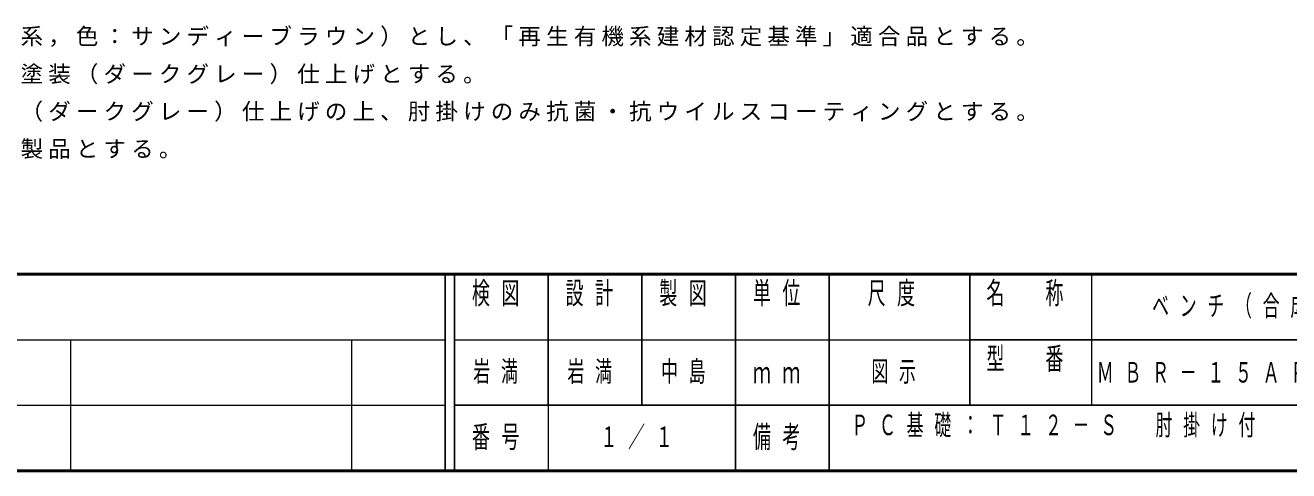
# Model space of a CAD drawing. Units: millimetres on the paper, scale 1:20. Extents: x -365 to 0, y 0 to 257.
# Drawn here: x -283.3 to -148.4, y 0 to 47.6 of the extents above; entities that cross this region are included whole.
import ezdxf

# ---------------------------------------------------------------- set-up
doc = ezdxf.new("R2010")
doc.units = ezdxf.units.MM
doc.layers.add('99', color=7, linetype='Continuous')
doc.layers.add('CLASS1', color=7, linetype='Continuous')
doc.layers.add('NAKAMURA図枠', color=7, linetype='Continuous', lineweight=13)
doc.styles.add('ＭＳ ゴシック', font='')
doc.styles.get('ＭＳ ゴシック').set_extended_font_data('MS Gothic')

msp = doc.modelspace()

# ---------------------------------------------------------------- linework, layer by layer
at = {"layer": 'NAKAMURA図枠', "lineweight": 50}
for p, q in [((-365, 21), (0, 21)), ((-365, 0), (0, 0))]:
    msp.add_line(p, q, dxfattribs=at)
at = {"layer": 'NAKAMURA図枠', "lineweight": 25}
for p, q in [((-238.5, 21), (-238.5, 0)), ((-237.5, 21), (-237.5, 0)), ((-227.5, 21), (-227.5, 7)), ((-217.5, 21), (-217.5, 7)), ((-207.5, 21), (-207.5, 0)), ((-197.5, 21), (-197.5, 7)), ((-182.5, 21), (-182.5, 7)), ((-182.5, 14), (-70, 14)), ((-237.5, 7), (0, 7)), ((-197.5, 7), (-197.5, 0))]:
    msp.add_line(p, q, dxfattribs=at)
at = {"layer": 'NAKAMURA図枠'}
for p, q in [((-169.5, 21), (-169.5, 7)), ((-365, 14), (-238.5, 14)), ((-278.5, 14), (-278.5, 0)), ((-248.5, 14), (-248.5, 0)), ((-237.5, 14), (-182.5, 14)), ((-365, 7), (-238.5, 7)), ((-227.5, 7), (-227.5, 0))]:
    msp.add_line(p, q, dxfattribs=at)

# ---------------------------------------------------------------- texts
at = {"layer": '99', "char_height": 2.199, "style": 'ＭＳ ゴシック'}
for s, insert, attachment_point in [('\\T1.64;\\W0.6;ベンチ（合成木材）', (-149.75, 17.5), 5), ('\\T1.64;\\W0.6;岩満', (-235.5, 10.5), 4), ('\\T1.64;\\W0.6;岩満', (-222.5, 10.5), 5), ('\\T1.64;\\W0.6;中島', (-212.5, 10.5), 5), ('\\T1.64;\\W0.6;図示', (-193, 10.5), 4), ('\\T1.64;\\W0.6;ＭＢＲ－１５ＡＰＦ＋ＫＦＶ', (-149.75, 10.5), 5), ('\\T1.64;\\W0.6;ＰＣ基礎：Ｔ１２－Ｓ\u3000肘掛け付', (-173, 6), 2), ('\\T1.64;\\W0.6;１／１', (-217.5, 3.5), 5)]:
    msp.add_mtext(s, dxfattribs=dict(at, insert=insert, attachment_point=attachment_point))
at = {"layer": 'CLASS1', "char_height": 1.76, "attachment_point": 7, "style": 'ＭＳ ゴシック'}
for s, insert in [('\\T1.23;合成木材は、木粉入り再生プラスチック（ポリプロピレン系，色：サンディーブラウン）とし、「再生有機系建材認定基準」適合品とする。', (-360.606, 45.283)), ('\\T1.23;鋼材は、電気亜鉛メッキ処理の上、ポリエステル樹脂粉体塗装（ダークグレー）仕上げとする。', (-360.606, 41.283)), ('\\T1.23;アルミ合金鋳物は、ＡＣ３Ａとし、ウレタン樹脂塗料塗装（ダークグレー）仕上げの上、肘掛けのみ抗菌・抗ウイルスコーティングとする。', (-360.606, 37.283)), ('\\T1.23;本製品は、（一社）日本公園施設業協会賠償責任保険加入製品とする。', (-360.606, 33.283))]:
    msp.add_mtext(s, dxfattribs=dict(at, insert=insert))
at = {"layer": 'NAKAMURA図枠', "char_height": 2.346, "style": 'ＭＳ ゴシック'}
for s, insert, attachment_point in [('\\T1.64;\\W0.6;検図', (-232.5, 20.167), 2), ('\\T1.64;\\W0.6;設計', (-222.5, 20.167), 2), ('\\T1.64;\\W0.6;製図', (-212.5, 20.167), 2), ('\\T1.64;\\W0.6;単位', (-202.5, 20.167), 2), ('\\T1.64;\\W0.6;尺度', (-190.25, 20.167), 2), ('\\T1.64;\\W0.6;名\u3000称', (-176, 20.167), 2), ('\\T1.64;\\W0.6;型\u3000番', (-176, 13.167), 2), ('\\T1.64;\\W0.6;ｍｍ', (-202.5, 10.5), 5), ('\\T1.64;\\W0.6;番号', (-232.5, 3.5), 5), ('\\T1.64;\\W0.6;備考', (-202.5, 3.5), 5)]:
    msp.add_mtext(s, dxfattribs=dict(at, insert=insert, attachment_point=attachment_point))

doc.saveas('drawing.dxf')
